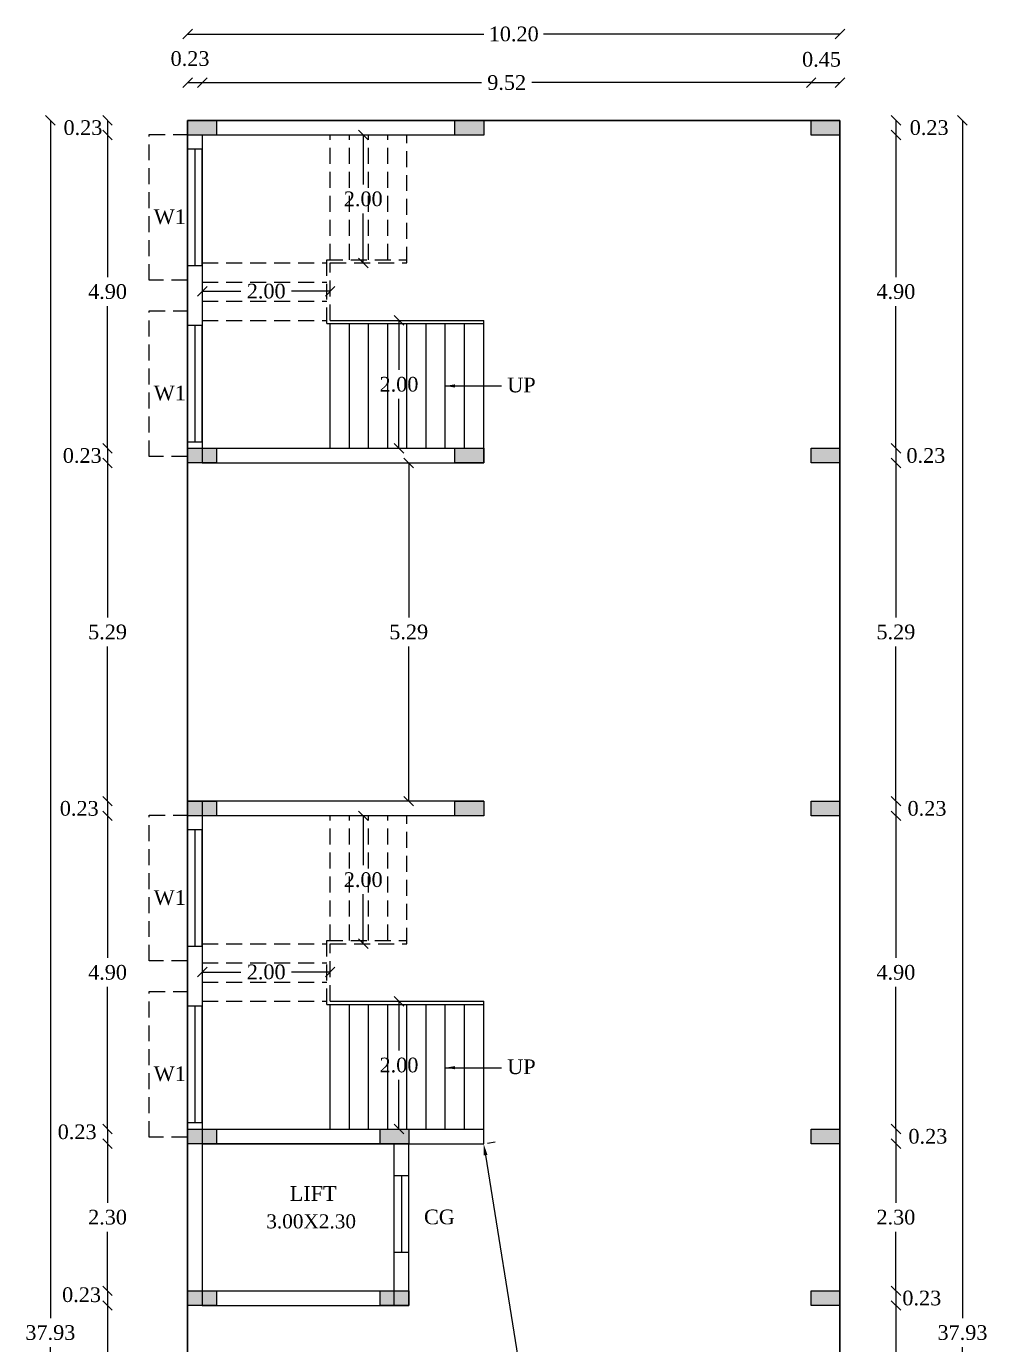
# Model space of a CAD drawing. Header units: metres. Extents: x 7889 to 8063, y -2348 to -2272.
# Drawn here: x 7889.29 to 7904.3, y -2319.81 to -2299.19 of the extents above; entities that cross this region are included whole.
import ezdxf

# ---------------------------------------------------------------- set-up
doc = ezdxf.new("R2010")
doc.units = ezdxf.units.M
doc.header["$MEASUREMENT"] = 0
doc.linetypes.add('HIDDEN', pattern=[0.375, 0.25, -0.125])
doc.layers.add('BLK_1_FLR_0_BLT_UP_AREA', color=1, linetype='Continuous')
doc.layers.add('BLK_1_FLR_0_BLT_UP_AREA_DEDUCT', color=1, linetype='Continuous')
doc.styles.add('Isa-', font='times.ttf')
doc.styles.get("Standard").update_dxf_attribs({"font": 'arial.ttf'})
doc.styles.add('STYLE2', font='times.ttf')
doc.dimstyles.new('ISO-25', dxfattribs={"dimscale": 0, "dimtxt": 0.23, "dimasz": 0.15, "dimexe": 1.25, "dimexo": 0.625, "dimgap": 0.11, "dimtad": 0, "dimtih": 1, "dimtoh": 1, "dimzin": 1, "dimdsep": 46, "dimtxsty": 'STYLE2', "dimblk": 'OBLIQUE', "dimcen": 0, "dimse1": 1, "dimse2": 1, "dimclrd": 1, "dimclrt": 3, "dimadec": 0, "dimazin": 2, "dimtfac": 1, "dimtix": 1, "dimtofl": 0, "dimtmove": 0, "dimatfit": 3, "dimfxl": 0, "dimtolj": 1, "dimarcsym": 0})
doc.dimstyles.get("Standard").update_dxf_attribs({"dimtxt": 0.18, "dimasz": 0.18, "dimexe": 0.18, "dimexo": 0.0625, "dimgap": 0.09, "dimtad": 0, "dimtih": 1, "dimtoh": 1, "dimdec": 4, "dimzin": 0, "dimdsep": 46, "dimtxsty": 'Standard', "dimcen": 0.09, "dimadec": 0, "dimazin": 0, "dimtfac": 1, "dimtdec": 4, "dimtofl": 0, "dimtmove": 0, "dimatfit": 3, "dimfxl": 0, "dimtolj": 1, "dimtzin": 0, "dimarcsym": 0})

# ---------------------------------------------------------------- blocks, each defined once
blk = doc.blocks.new('_Oblique')
at = {"color": 0, "linetype": 'ByBlock', "lineweight": -2}
blk.add_line((-0.5, -0.5), (0.5, 0.5), dxfattribs=at)
blk = doc.blocks.new('*D406')
at = {"color": 1, "lineweight": -2}
for p, q in [((11144.963, 1116.976), (11144.963, 1114.559)), ((11144.963, 1111.686), (11144.963, 1114.104))]:
    blk.add_line(p, q, dxfattribs=at)
at = {"layer": 'Defpoints', "color": 0}
for p in [(11144.698, 1116.976), (11144.963, 1116.976), (11144.698, 1111.686)]:
    blk.add_point(p, dxfattribs=at)
at = {"color": 1, "lineweight": -2, "xscale": 0.15, "yscale": 0.15, "zscale": 0.15}
for p, rotation in [((11144.963, 1116.976), 90), ((11144.963, 1111.686), 270)]:
    blk.add_blockref('_Oblique', p, dxfattribs=dict(at, rotation=rotation))
at = {"color": 3, "insert": (11144.963, 1114.331), "char_height": 0.23, "attachment_point": 5, "style": 'STYLE2'}
blk.add_mtext('\\A1;5.29', dxfattribs=at)
blk = doc.blocks.new('*D449')
at = {"color": 1, "lineweight": -2}
for p, q in [((11141.735, 1109.013), (11142.338, 1109.013)), ((11143.735, 1109.013), (11143.133, 1109.013))]:
    blk.add_line(p, q, dxfattribs=at)
at = {"layer": 'Defpoints', "color": 0}
for p in [(11141.735, 1108.997), (11143.735, 1109.013), (11143.735, 1109.006)]:
    blk.add_point(p, dxfattribs=at)
at = {"color": 1, "lineweight": -2, "xscale": 0.15, "yscale": 0.15, "zscale": 0.15, "rotation": 180}
blk.add_blockref('_Oblique', (11141.735, 1109.013), dxfattribs=at)
at = {"color": 1, "lineweight": -2, "xscale": 0.15, "yscale": 0.15, "zscale": 0.15}
blk.add_blockref('_Oblique', (11143.735, 1109.013), dxfattribs=at)
at = {"color": 3, "insert": (11142.735, 1109.013), "char_height": 0.23, "attachment_point": 5, "style": 'STYLE2'}
blk.add_mtext('\\A1;2.00', dxfattribs=at)
blk = doc.blocks.new('*D448')
at = {"color": 1, "lineweight": -2}
for p, q in [((11144.252, 1111.456), (11144.252, 1110.684)), ((11144.252, 1109.456), (11144.252, 1110.229))]:
    blk.add_line(p, q, dxfattribs=at)
at = {"layer": 'Defpoints', "color": 0}
for p in [(11144.252, 1111.456), (11144.769, 1111.456), (11144.252, 1109.456)]:
    blk.add_point(p, dxfattribs=at)
at = {"color": 1, "lineweight": -2, "xscale": 0.15, "yscale": 0.15, "zscale": 0.15}
for p, rotation in [((11144.252, 1111.456), 90), ((11144.252, 1109.456), 270)]:
    blk.add_blockref('_Oblique', p, dxfattribs=dict(at, rotation=rotation))
at = {"color": 3, "insert": (11144.252, 1110.456), "char_height": 0.23, "attachment_point": 5, "style": 'STYLE2'}
blk.add_mtext('\\A1;2.00', dxfattribs=at)
blk = doc.blocks.new('*D399')
at = {"color": 1, "lineweight": -2}
for p, q in [((11144.811, 1108.556), (11144.811, 1107.784)), ((11144.811, 1106.556), (11144.811, 1107.329))]:
    blk.add_line(p, q, dxfattribs=at)
at = {"layer": 'Defpoints', "color": 0}
for p in [(11144.811, 1108.556), (11144.811, 1106.556), (11144.811, 1106.556)]:
    blk.add_point(p, dxfattribs=at)
at = {"color": 1, "lineweight": -2, "xscale": 0.15, "yscale": 0.15, "zscale": 0.15}
for p, rotation in [((11144.811, 1108.556), 90), ((11144.811, 1106.556), 270)]:
    blk.add_blockref('_Oblique', p, dxfattribs=dict(at, rotation=rotation))
at = {"color": 3, "insert": (11144.811, 1107.556), "char_height": 0.23, "attachment_point": 5, "style": 'STYLE2'}
blk.add_mtext('\\A1;2.00', dxfattribs=at)
blk = doc.blocks.new('*D447')
at = {"color": 1, "lineweight": -2}
for p, q in [((11141.735, 1119.663), (11142.338, 1119.663)), ((11143.735, 1119.663), (11143.133, 1119.663))]:
    blk.add_line(p, q, dxfattribs=at)
at = {"layer": 'Defpoints', "color": 0}
for p in [(11141.735, 1119.647), (11143.735, 1119.663), (11143.735, 1119.656)]:
    blk.add_point(p, dxfattribs=at)
at = {"color": 1, "lineweight": -2, "xscale": 0.15, "yscale": 0.15, "zscale": 0.15, "rotation": 180}
blk.add_blockref('_Oblique', (11141.735, 1119.663), dxfattribs=at)
at = {"color": 1, "lineweight": -2, "xscale": 0.15, "yscale": 0.15, "zscale": 0.15}
blk.add_blockref('_Oblique', (11143.735, 1119.663), dxfattribs=at)
at = {"color": 3, "insert": (11142.735, 1119.663), "char_height": 0.23, "attachment_point": 5, "style": 'STYLE2'}
blk.add_mtext('\\A1;2.00', dxfattribs=at)
blk = doc.blocks.new('*D446')
at = {"color": 1, "lineweight": -2}
for p, q in [((11144.252, 1122.106), (11144.252, 1121.334)), ((11144.252, 1120.106), (11144.252, 1120.879))]:
    blk.add_line(p, q, dxfattribs=at)
at = {"layer": 'Defpoints', "color": 0}
for p in [(11144.252, 1122.106), (11144.769, 1122.106), (11144.252, 1120.106)]:
    blk.add_point(p, dxfattribs=at)
at = {"color": 1, "lineweight": -2, "xscale": 0.15, "yscale": 0.15, "zscale": 0.15}
for p, rotation in [((11144.252, 1122.106), 90), ((11144.252, 1120.106), 270)]:
    blk.add_blockref('_Oblique', p, dxfattribs=dict(at, rotation=rotation))
at = {"color": 3, "insert": (11144.252, 1121.106), "char_height": 0.23, "attachment_point": 5, "style": 'STYLE2'}
blk.add_mtext('\\A1;2.00', dxfattribs=at)
blk = doc.blocks.new('*D400')
at = {"color": 1, "lineweight": -2}
for p, q in [((11144.811, 1119.206), (11144.811, 1118.434)), ((11144.811, 1117.206), (11144.811, 1117.979))]:
    blk.add_line(p, q, dxfattribs=at)
at = {"layer": 'Defpoints', "color": 0}
for p in [(11144.811, 1119.206), (11144.811, 1117.206), (11144.811, 1117.206)]:
    blk.add_point(p, dxfattribs=at)
at = {"color": 1, "lineweight": -2, "xscale": 0.15, "yscale": 0.15, "zscale": 0.15}
for p, rotation in [((11144.811, 1119.206), 90), ((11144.811, 1117.206), 270)]:
    blk.add_blockref('_Oblique', p, dxfattribs=dict(at, rotation=rotation))
at = {"color": 3, "insert": (11144.811, 1118.206), "char_height": 0.23, "attachment_point": 5, "style": 'STYLE2'}
blk.add_mtext('\\A1;2.00', dxfattribs=at)
blk = doc.blocks.new('*D401')
at = {"color": 1, "lineweight": -2}
blk.add_line((11141.505, 1122.926), (11141.735, 1122.926), dxfattribs=at)
at = {"layer": 'Defpoints', "color": 0}
for p in [(11141.735, 1122.926), (11141.505, 1121.724), (11141.735, 1121.724)]:
    blk.add_point(p, dxfattribs=at)
at = {"color": 1, "lineweight": -2, "xscale": 0.15, "yscale": 0.15, "zscale": 0.15, "rotation": 180}
blk.add_blockref('_Oblique', (11141.505, 1122.926), dxfattribs=at)
at = {"color": 1, "lineweight": -2, "xscale": 0.15, "yscale": 0.15, "zscale": 0.15}
blk.add_blockref('_Oblique', (11141.735, 1122.926), dxfattribs=at)
at = {"color": 3, "insert": (11141.544, 1123.301), "char_height": 0.23, "attachment_point": 5, "style": 'STYLE2'}
blk.add_mtext('\\A1;0.23', dxfattribs=at)
blk = doc.blocks.new('*D445')
at = {"color": 1, "lineweight": -2}
for p, q in [((11141.735, 1122.926), (11146.102, 1122.926)), ((11151.255, 1122.926), (11146.889, 1122.926))]:
    blk.add_line(p, q, dxfattribs=at)
at = {"layer": 'Defpoints', "color": 0}
for p in [(11151.255, 1122.926), (11151.255, 1122.336), (11141.735, 1121.724)]:
    blk.add_point(p, dxfattribs=at)
at = {"color": 1, "lineweight": -2, "xscale": 0.15, "yscale": 0.15, "zscale": 0.15, "rotation": 180}
blk.add_blockref('_Oblique', (11141.735, 1122.926), dxfattribs=at)
at = {"color": 1, "lineweight": -2, "xscale": 0.15, "yscale": 0.15, "zscale": 0.15}
blk.add_blockref('_Oblique', (11151.255, 1122.926), dxfattribs=at)
at = {"color": 3, "insert": (11146.495, 1122.926), "char_height": 0.23, "attachment_point": 5, "style": 'STYLE2'}
blk.add_mtext('\\A1;9.52', dxfattribs=at)
blk = doc.blocks.new('*D444')
at = {"color": 1, "lineweight": -2}
blk.add_line((11151.255, 1122.926), (11151.705, 1122.926), dxfattribs=at)
at = {"layer": 'Defpoints', "color": 0}
for p in [(11151.705, 1122.926), (11151.255, 1122.336), (11151.705, 1122.336)]:
    blk.add_point(p, dxfattribs=at)
at = {"color": 1, "lineweight": -2, "xscale": 0.15, "yscale": 0.15, "zscale": 0.15, "rotation": 180}
blk.add_blockref('_Oblique', (11151.255, 1122.926), dxfattribs=at)
at = {"color": 1, "lineweight": -2, "xscale": 0.15, "yscale": 0.15, "zscale": 0.15}
blk.add_blockref('_Oblique', (11151.705, 1122.926), dxfattribs=at)
at = {"color": 3, "insert": (11151.417, 1123.289), "char_height": 0.23, "attachment_point": 5, "style": 'STYLE2'}
blk.add_mtext('\\A1;0.45', dxfattribs=at)
blk = doc.blocks.new('*D402')
at = {"color": 1, "lineweight": -2}
for p, q in [((11141.505, 1123.686), (11146.139, 1123.686)), ((11151.705, 1123.686), (11147.072, 1123.686))]:
    blk.add_line(p, q, dxfattribs=at)
at = {"layer": 'Defpoints', "color": 0}
for p in [(11151.705, 1123.686), (11141.505, 1115.678), (11151.705, 1115.678)]:
    blk.add_point(p, dxfattribs=at)
at = {"color": 1, "lineweight": -2, "xscale": 0.15, "yscale": 0.15, "zscale": 0.15, "rotation": 180}
blk.add_blockref('_Oblique', (11141.505, 1123.686), dxfattribs=at)
at = {"color": 1, "lineweight": -2, "xscale": 0.15, "yscale": 0.15, "zscale": 0.15}
blk.add_blockref('_Oblique', (11151.705, 1123.686), dxfattribs=at)
at = {"color": 3, "insert": (11146.605, 1123.686), "char_height": 0.23, "attachment_point": 5, "style": 'STYLE2'}
blk.add_mtext('\\A1;10.20', dxfattribs=at)
blk = doc.blocks.new('*D443')
at = {"color": 1, "lineweight": -2}
blk.add_line((11152.58, 1122.336), (11152.58, 1122.106), dxfattribs=at)
at = {"layer": 'Defpoints', "color": 0}
for p in [(11151.255, 1122.336), (11151.255, 1122.106), (11152.58, 1122.106)]:
    blk.add_point(p, dxfattribs=at)
at = {"color": 1, "lineweight": -2, "xscale": 0.15, "yscale": 0.15, "zscale": 0.15}
for p, rotation in [((11152.58, 1122.336), 90), ((11152.58, 1122.106), 270)]:
    blk.add_blockref('_Oblique', p, dxfattribs=dict(at, rotation=rotation))
at = {"color": 3, "insert": (11153.1, 1122.221), "char_height": 0.23, "attachment_point": 5, "style": 'STYLE2'}
blk.add_mtext('\\A1;0.23', dxfattribs=at)
blk = doc.blocks.new('*D442')
at = {"color": 1, "lineweight": -2}
for p, q in [((11152.58, 1122.106), (11152.58, 1119.884)), ((11152.58, 1117.206), (11152.58, 1119.429))]:
    blk.add_line(p, q, dxfattribs=at)
at = {"layer": 'Defpoints', "color": 0}
for p in [(11151.255, 1122.106), (11151.255, 1117.206), (11152.58, 1117.206)]:
    blk.add_point(p, dxfattribs=at)
at = {"color": 1, "lineweight": -2, "xscale": 0.15, "yscale": 0.15, "zscale": 0.15}
for p, rotation in [((11152.58, 1122.106), 90), ((11152.58, 1117.206), 270)]:
    blk.add_blockref('_Oblique', p, dxfattribs=dict(at, rotation=rotation))
at = {"color": 3, "insert": (11152.58, 1119.656), "char_height": 0.23, "attachment_point": 5, "style": 'STYLE2'}
blk.add_mtext('\\A1;4.90', dxfattribs=at)
blk = doc.blocks.new('*D441')
at = {"color": 1, "lineweight": -2}
blk.add_line((11152.58, 1117.206), (11152.58, 1116.976), dxfattribs=at)
at = {"layer": 'Defpoints', "color": 0}
for p in [(11151.255, 1117.206), (11151.255, 1116.976), (11152.58, 1116.976)]:
    blk.add_point(p, dxfattribs=at)
at = {"color": 1, "lineweight": -2, "xscale": 0.15, "yscale": 0.15, "zscale": 0.15}
for p, rotation in [((11152.58, 1117.206), 90), ((11152.58, 1116.976), 270)]:
    blk.add_blockref('_Oblique', p, dxfattribs=dict(at, rotation=rotation))
at = {"color": 3, "insert": (11153.049, 1117.091), "char_height": 0.23, "attachment_point": 5, "style": 'STYLE2'}
blk.add_mtext('\\A1;0.23', dxfattribs=at)
blk = doc.blocks.new('*D440')
at = {"color": 1, "lineweight": -2}
for p, q in [((11152.58, 1116.976), (11152.58, 1114.559)), ((11152.58, 1111.686), (11152.58, 1114.104))]:
    blk.add_line(p, q, dxfattribs=at)
at = {"layer": 'Defpoints', "color": 0}
for p in [(11151.255, 1116.976), (11151.255, 1111.686), (11152.58, 1111.686)]:
    blk.add_point(p, dxfattribs=at)
at = {"color": 1, "lineweight": -2, "xscale": 0.15, "yscale": 0.15, "zscale": 0.15}
for p, rotation in [((11152.58, 1116.976), 90), ((11152.58, 1111.686), 270)]:
    blk.add_blockref('_Oblique', p, dxfattribs=dict(at, rotation=rotation))
at = {"color": 3, "insert": (11152.58, 1114.331), "char_height": 0.23, "attachment_point": 5, "style": 'STYLE2'}
blk.add_mtext('\\A1;5.29', dxfattribs=at)
blk = doc.blocks.new('*D439')
at = {"color": 1, "lineweight": -2}
blk.add_line((11152.58, 1111.686), (11152.58, 1111.456), dxfattribs=at)
at = {"layer": 'Defpoints', "color": 0}
for p in [(11151.255, 1111.686), (11151.255, 1111.456), (11152.58, 1111.456)]:
    blk.add_point(p, dxfattribs=at)
at = {"color": 1, "lineweight": -2, "xscale": 0.15, "yscale": 0.15, "zscale": 0.15}
for p, rotation in [((11152.58, 1111.686), 90), ((11152.58, 1111.456), 270)]:
    blk.add_blockref('_Oblique', p, dxfattribs=dict(at, rotation=rotation))
at = {"color": 3, "insert": (11153.067, 1111.571), "char_height": 0.23, "attachment_point": 5, "style": 'STYLE2'}
blk.add_mtext('\\A1;0.23', dxfattribs=at)
blk = doc.blocks.new('*D438')
at = {"color": 1, "lineweight": -2}
for p, q in [((11152.58, 1111.456), (11152.58, 1109.234)), ((11152.58, 1106.556), (11152.58, 1108.779))]:
    blk.add_line(p, q, dxfattribs=at)
at = {"layer": 'Defpoints', "color": 0}
for p in [(11151.255, 1111.456), (11151.255, 1106.556), (11152.58, 1106.556)]:
    blk.add_point(p, dxfattribs=at)
at = {"color": 1, "lineweight": -2, "xscale": 0.15, "yscale": 0.15, "zscale": 0.15}
for p, rotation in [((11152.58, 1111.456), 90), ((11152.58, 1106.556), 270)]:
    blk.add_blockref('_Oblique', p, dxfattribs=dict(at, rotation=rotation))
at = {"color": 3, "insert": (11152.58, 1109.006), "char_height": 0.23, "attachment_point": 5, "style": 'STYLE2'}
blk.add_mtext('\\A1;4.90', dxfattribs=at)
blk = doc.blocks.new('*D437')
at = {"color": 1, "lineweight": -2}
blk.add_line((11152.58, 1106.556), (11152.58, 1106.326), dxfattribs=at)
at = {"layer": 'Defpoints', "color": 0}
for p in [(11151.255, 1106.556), (11151.255, 1106.326), (11152.58, 1106.326)]:
    blk.add_point(p, dxfattribs=at)
at = {"color": 1, "lineweight": -2, "xscale": 0.15, "yscale": 0.15, "zscale": 0.15}
for p, rotation in [((11152.58, 1106.556), 90), ((11152.58, 1106.326), 270)]:
    blk.add_blockref('_Oblique', p, dxfattribs=dict(at, rotation=rotation))
at = {"color": 3, "insert": (11153.08, 1106.441), "char_height": 0.23, "attachment_point": 5, "style": 'STYLE2'}
blk.add_mtext('\\A1;0.23', dxfattribs=at)
blk = doc.blocks.new('*D436')
at = {"color": 1, "lineweight": -2}
for p, q in [((11152.58, 1106.326), (11152.58, 1105.404)), ((11152.58, 1104.026), (11152.58, 1104.949))]:
    blk.add_line(p, q, dxfattribs=at)
at = {"layer": 'Defpoints', "color": 0}
for p in [(11151.255, 1106.326), (11151.255, 1104.026), (11152.58, 1104.026)]:
    blk.add_point(p, dxfattribs=at)
at = {"color": 1, "lineweight": -2, "xscale": 0.15, "yscale": 0.15, "zscale": 0.15}
for p, rotation in [((11152.58, 1106.326), 90), ((11152.58, 1104.026), 270)]:
    blk.add_blockref('_Oblique', p, dxfattribs=dict(at, rotation=rotation))
at = {"color": 3, "insert": (11152.58, 1105.176), "char_height": 0.23, "attachment_point": 5, "style": 'STYLE2'}
blk.add_mtext('\\A1;2.30', dxfattribs=at)
blk = doc.blocks.new('*D435')
at = {"color": 1, "lineweight": -2}
blk.add_line((11152.58, 1104.026), (11152.58, 1103.796), dxfattribs=at)
at = {"layer": 'Defpoints', "color": 0}
for p in [(11151.255, 1104.026), (11151.255, 1103.796), (11152.58, 1103.796)]:
    blk.add_point(p, dxfattribs=at)
at = {"color": 1, "lineweight": -2, "xscale": 0.15, "yscale": 0.15, "zscale": 0.15}
for p, rotation in [((11152.58, 1104.026), 90), ((11152.58, 1103.796), 270)]:
    blk.add_blockref('_Oblique', p, dxfattribs=dict(at, rotation=rotation))
at = {"color": 3, "insert": (11152.985, 1103.911), "char_height": 0.23, "attachment_point": 5, "style": 'STYLE2'}
blk.add_mtext('\\A1;0.23', dxfattribs=at)
blk = doc.blocks.new('*D434')
at = {"color": 1, "lineweight": -2}
for p, q in [((11152.58, 1103.796), (11152.58, 1101.524)), ((11152.58, 1098.796), (11152.58, 1101.069))]:
    blk.add_line(p, q, dxfattribs=at)
at = {"layer": 'Defpoints', "color": 0}
for p in [(11151.255, 1103.796), (11151.255, 1098.796), (11152.58, 1098.796)]:
    blk.add_point(p, dxfattribs=at)
at = {"color": 1, "lineweight": -2, "xscale": 0.15, "yscale": 0.15, "zscale": 0.15}
for p, rotation in [((11152.58, 1103.796), 90), ((11152.58, 1098.796), 270)]:
    blk.add_blockref('_Oblique', p, dxfattribs=dict(at, rotation=rotation))
at = {"color": 3, "insert": (11152.58, 1101.296), "char_height": 0.23, "attachment_point": 5, "style": 'STYLE2'}
blk.add_mtext('\\A1;5.00', dxfattribs=at)
blk = doc.blocks.new('*D425')
at = {"color": 1, "lineweight": -2}
for p, q in [((11153.621, 1122.336), (11153.621, 1103.599)), ((11153.621, 1084.406), (11153.621, 1103.144))]:
    blk.add_line(p, q, dxfattribs=at)
at = {"layer": 'Defpoints', "color": 0}
for p in [(11147.105, 1122.336), (11153.621, 1122.336), (11147.105, 1084.406)]:
    blk.add_point(p, dxfattribs=at)
at = {"color": 1, "lineweight": -2, "xscale": 0.15, "yscale": 0.15, "zscale": 0.15}
for p, rotation in [((11153.621, 1122.336), 90), ((11153.621, 1084.406), 270)]:
    blk.add_blockref('_Oblique', p, dxfattribs=dict(at, rotation=rotation))
at = {"color": 3, "insert": (11153.621, 1103.371), "char_height": 0.23, "attachment_point": 5, "style": 'STYLE2'}
blk.add_mtext('\\A1;37.93', dxfattribs=at)
blk = doc.blocks.new('*D403')
at = {"color": 1, "lineweight": -2}
blk.add_line((11140.254, 1122.336), (11140.254, 1122.106), dxfattribs=at)
at = {"layer": 'Defpoints', "color": 0}
for p in [(11143.033, 1122.336), (11140.254, 1122.106), (11143.033, 1122.106)]:
    blk.add_point(p, dxfattribs=at)
at = {"color": 1, "lineweight": -2, "xscale": 0.15, "yscale": 0.15, "zscale": 0.15}
for p, rotation in [((11140.254, 1122.336), 90), ((11140.254, 1122.106), 270)]:
    blk.add_blockref('_Oblique', p, dxfattribs=dict(at, rotation=rotation))
at = {"color": 3, "insert": (11139.87, 1122.221), "char_height": 0.23, "attachment_point": 5, "style": 'STYLE2'}
blk.add_mtext('\\A1;0.23', dxfattribs=at)
blk = doc.blocks.new('*D405')
at = {"color": 1, "lineweight": -2}
for p, q in [((11140.254, 1122.106), (11140.254, 1119.884)), ((11140.254, 1117.206), (11140.254, 1119.429))]:
    blk.add_line(p, q, dxfattribs=at)
at = {"layer": 'Defpoints', "color": 0}
for p in [(11143.033, 1122.106), (11140.254, 1117.206), (11142.776, 1117.206)]:
    blk.add_point(p, dxfattribs=at)
at = {"color": 1, "lineweight": -2, "xscale": 0.15, "yscale": 0.15, "zscale": 0.15}
for p, rotation in [((11140.254, 1122.106), 90), ((11140.254, 1117.206), 270)]:
    blk.add_blockref('_Oblique', p, dxfattribs=dict(at, rotation=rotation))
at = {"color": 3, "insert": (11140.254, 1119.656), "char_height": 0.23, "attachment_point": 5, "style": 'STYLE2'}
blk.add_mtext('\\A1;4.90', dxfattribs=at)
blk = doc.blocks.new('*D410')
at = {"color": 1, "lineweight": -2}
blk.add_line((11140.254, 1117.206), (11140.254, 1116.976), dxfattribs=at)
at = {"layer": 'Defpoints', "color": 0}
for p in [(11142.776, 1117.206), (11140.254, 1116.976), (11142.776, 1116.976)]:
    blk.add_point(p, dxfattribs=at)
at = {"color": 1, "lineweight": -2, "xscale": 0.15, "yscale": 0.15, "zscale": 0.15}
for p, rotation in [((11140.254, 1117.206), 90), ((11140.254, 1116.976), 270)]:
    blk.add_blockref('_Oblique', p, dxfattribs=dict(at, rotation=rotation))
at = {"color": 3, "insert": (11139.859, 1117.091), "char_height": 0.23, "attachment_point": 5, "style": 'STYLE2'}
blk.add_mtext('\\A1;0.23', dxfattribs=at)
blk = doc.blocks.new('*D407')
at = {"color": 1, "lineweight": -2}
for p, q in [((11140.254, 1116.976), (11140.254, 1114.559)), ((11140.254, 1111.686), (11140.254, 1114.104))]:
    blk.add_line(p, q, dxfattribs=at)
at = {"layer": 'Defpoints', "color": 0}
for p in [(11142.776, 1116.976), (11140.254, 1111.686), (11142.839, 1111.686)]:
    blk.add_point(p, dxfattribs=at)
at = {"color": 1, "lineweight": -2, "xscale": 0.15, "yscale": 0.15, "zscale": 0.15}
for p, rotation in [((11140.254, 1116.976), 90), ((11140.254, 1111.686), 270)]:
    blk.add_blockref('_Oblique', p, dxfattribs=dict(at, rotation=rotation))
at = {"color": 3, "insert": (11140.254, 1114.331), "char_height": 0.23, "attachment_point": 5, "style": 'STYLE2'}
blk.add_mtext('\\A1;5.29', dxfattribs=at)
blk = doc.blocks.new('*D408')
at = {"color": 1, "lineweight": -2}
blk.add_line((11140.254, 1111.686), (11140.254, 1111.456), dxfattribs=at)
at = {"layer": 'Defpoints', "color": 0}
for p in [(11142.839, 1111.686), (11140.254, 1111.456), (11142.856, 1111.456)]:
    blk.add_point(p, dxfattribs=at)
at = {"color": 1, "lineweight": -2, "xscale": 0.15, "yscale": 0.15, "zscale": 0.15}
for p, rotation in [((11140.254, 1111.686), 90), ((11140.254, 1111.456), 270)]:
    blk.add_blockref('_Oblique', p, dxfattribs=dict(at, rotation=rotation))
at = {"color": 3, "insert": (11139.812, 1111.571), "char_height": 0.23, "attachment_point": 5, "style": 'STYLE2'}
blk.add_mtext('\\A1;0.23', dxfattribs=at)
blk = doc.blocks.new('*D409')
at = {"color": 1, "lineweight": -2}
for p, q in [((11140.254, 1111.456), (11140.254, 1109.234)), ((11140.254, 1106.556), (11140.254, 1108.779))]:
    blk.add_line(p, q, dxfattribs=at)
at = {"layer": 'Defpoints', "color": 0}
for p in [(11142.856, 1111.456), (11140.254, 1106.556), (11143.215, 1106.556)]:
    blk.add_point(p, dxfattribs=at)
at = {"color": 1, "lineweight": -2, "xscale": 0.15, "yscale": 0.15, "zscale": 0.15}
for p, rotation in [((11140.254, 1111.456), 90), ((11140.254, 1106.556), 270)]:
    blk.add_blockref('_Oblique', p, dxfattribs=dict(at, rotation=rotation))
at = {"color": 3, "insert": (11140.254, 1109.006), "char_height": 0.23, "attachment_point": 5, "style": 'STYLE2'}
blk.add_mtext('\\A1;4.90', dxfattribs=at)
blk = doc.blocks.new('*D411')
at = {"color": 1, "lineweight": -2}
blk.add_line((11140.254, 1106.556), (11140.254, 1106.326), dxfattribs=at)
at = {"layer": 'Defpoints', "color": 0}
for p in [(11143.215, 1106.556), (11140.254, 1106.326), (11143.25, 1106.326)]:
    blk.add_point(p, dxfattribs=at)
at = {"color": 1, "lineweight": -2, "xscale": 0.15, "yscale": 0.15, "zscale": 0.15}
for p, rotation in [((11140.254, 1106.556), 90), ((11140.254, 1106.326), 270)]:
    blk.add_blockref('_Oblique', p, dxfattribs=dict(at, rotation=rotation))
at = {"color": 3, "insert": (11139.779, 1106.511), "char_height": 0.23, "attachment_point": 5, "style": 'STYLE2'}
blk.add_mtext('\\A1;0.23', dxfattribs=at)
blk = doc.blocks.new('*D424')
at = {"color": 1, "lineweight": -2}
for p, q in [((11140.254, 1106.326), (11140.254, 1105.404)), ((11140.254, 1104.026), (11140.254, 1104.949))]:
    blk.add_line(p, q, dxfattribs=at)
at = {"layer": 'Defpoints', "color": 0}
for p in [(11143.25, 1106.326), (11140.254, 1104.026), (11143.35, 1104.026)]:
    blk.add_point(p, dxfattribs=at)
at = {"color": 1, "lineweight": -2, "xscale": 0.15, "yscale": 0.15, "zscale": 0.15}
for p, rotation in [((11140.254, 1106.326), 90), ((11140.254, 1104.026), 270)]:
    blk.add_blockref('_Oblique', p, dxfattribs=dict(at, rotation=rotation))
at = {"color": 3, "insert": (11140.254, 1105.176), "char_height": 0.23, "attachment_point": 5, "style": 'STYLE2'}
blk.add_mtext('\\A1;2.30', dxfattribs=at)
blk = doc.blocks.new('*D412')
at = {"color": 1, "lineweight": -2}
blk.add_line((11140.254, 1104.026), (11140.254, 1103.796), dxfattribs=at)
at = {"layer": 'Defpoints', "color": 0}
for p in [(11143.35, 1104.026), (11140.254, 1103.796), (11143.35, 1103.796)]:
    blk.add_point(p, dxfattribs=at)
at = {"color": 1, "lineweight": -2, "xscale": 0.15, "yscale": 0.15, "zscale": 0.15}
for p, rotation in [((11140.254, 1104.026), 90), ((11140.254, 1103.796), 270)]:
    blk.add_blockref('_Oblique', p, dxfattribs=dict(at, rotation=rotation))
at = {"color": 3, "insert": (11139.848, 1103.963), "char_height": 0.23, "attachment_point": 5, "style": 'STYLE2'}
blk.add_mtext('\\A1;0.23', dxfattribs=at)
blk = doc.blocks.new('*D398')
at = {"color": 1, "lineweight": -2}
for p, q in [((11140.254, 1103.796), (11140.254, 1101.524)), ((11140.254, 1098.796), (11140.254, 1101.069))]:
    blk.add_line(p, q, dxfattribs=at)
at = {"layer": 'Defpoints', "color": 0}
for p in [(11143.35, 1103.796), (11140.254, 1098.796), (11141.955, 1098.796)]:
    blk.add_point(p, dxfattribs=at)
at = {"color": 1, "lineweight": -2, "xscale": 0.15, "yscale": 0.15, "zscale": 0.15}
for p, rotation in [((11140.254, 1103.796), 90), ((11140.254, 1098.796), 270)]:
    blk.add_blockref('_Oblique', p, dxfattribs=dict(at, rotation=rotation))
at = {"color": 3, "insert": (11140.254, 1101.296), "char_height": 0.23, "attachment_point": 5, "style": 'STYLE2'}
blk.add_mtext('\\A1;5.00', dxfattribs=at)
blk = doc.blocks.new('*D404')
at = {"color": 1, "lineweight": -2}
for p, q in [((11139.36, 1122.336), (11139.36, 1103.599)), ((11139.36, 1084.406), (11139.36, 1103.144))]:
    blk.add_line(p, q, dxfattribs=at)
at = {"layer": 'Defpoints', "color": 0}
for p in [(11139.36, 1122.336), (11144.305, 1122.336), (11144.305, 1084.406)]:
    blk.add_point(p, dxfattribs=at)
at = {"color": 1, "lineweight": -2, "xscale": 0.15, "yscale": 0.15, "zscale": 0.15}
for p, rotation in [((11139.36, 1122.336), 90), ((11139.36, 1084.406), 270)]:
    blk.add_blockref('_Oblique', p, dxfattribs=dict(at, rotation=rotation))
at = {"color": 3, "insert": (11139.36, 1103.371), "char_height": 0.23, "attachment_point": 5, "style": 'STYLE2'}
blk.add_mtext('\\A1;37.93', dxfattribs=at)
blk = doc.blocks.new('*D413')
at = {"color": 0, "lineweight": -2}
for p, q in [((11146.197, 1106.336), (11146.313, 1106.355)), ((11146.164, 1106.149), (11147.741, 1096.298)), ((11149.377, 1086.084), (11147.8, 1095.935)), ((11149.467, 1085.916), (11149.583, 1085.935))]:
    blk.add_line(p, q, dxfattribs=at)
at = {"color": 0}
for points in [[(11146.194, 1106.153), (11146.134, 1106.144), (11146.135, 1106.326)], [(11149.407, 1086.089), (11149.347, 1086.079), (11149.405, 1085.906)]]:
    blk.add_solid(points, dxfattribs=at)
at = {"layer": 'Defpoints', "color": 0}
for p in [(11146.135, 1106.326), (11149.405, 1085.906), (11149.405, 1085.906)]:
    blk.add_point(p, dxfattribs=at)
at = {"color": 0, "insert": (11147.77, 1096.116), "char_height": 0.18, "attachment_point": 5}
blk.add_mtext('\\A1;20.6802', dxfattribs=at)
blk = doc.blocks.new('XFGB')
for points in [[(11141.95548, 1122.10649), (11141.95548, 1122.33649), (11141.50548, 1122.33649), (11141.50548, 1122.10649)], [(11146.13548, 1122.10649), (11146.13548, 1122.33649), (11145.68548, 1122.33649), (11145.68548, 1122.10649)], [(11151.70548, 1122.10649), (11151.70548, 1122.33649), (11151.25548, 1122.33649), (11151.25548, 1122.10649)], [(11141.95548, 1116.97649), (11141.95548, 1117.20649), (11141.50548, 1117.20649), (11141.50548, 1116.97649)], [(11141.95548, 1116.97649), (11141.95548, 1117.20649), (11141.50548, 1117.20649), (11141.50548, 1116.97649)], [(11146.13548, 1116.97649), (11146.13548, 1117.20649), (11145.68548, 1117.20649), (11145.68548, 1116.97649)], [(11151.70548, 1116.97649), (11151.70548, 1117.20649), (11151.25548, 1117.20649), (11151.25548, 1116.97649)], [(11141.95548, 1111.45649), (11141.95548, 1111.68649), (11141.50548, 1111.68649), (11141.50548, 1111.45649)], [(11146.13548, 1111.45649), (11146.13548, 1111.68649), (11145.68548, 1111.68649), (11145.68548, 1111.45649)], [(11151.70548, 1111.45649), (11151.70548, 1111.68649), (11151.25548, 1111.68649), (11151.25548, 1111.45649)], [(11141.95548, 1106.32649), (11141.95548, 1106.55649), (11141.50548, 1106.55649), (11141.50548, 1106.32649)], [(11144.96548, 1106.32649), (11144.96548, 1106.55649), (11144.51548, 1106.55649), (11144.51548, 1106.32649)], [(11151.70548, 1106.32649), (11151.70548, 1106.55649), (11151.25548, 1106.55649), (11151.25548, 1106.32649)], [(11141.95548, 1103.79649), (11141.95548, 1104.02649), (11141.50548, 1104.02649), (11141.50548, 1103.79649)], [(11144.96548, 1103.79649), (11144.96548, 1104.02649), (11144.51548, 1104.02649), (11144.51548, 1103.79649)], [(11151.70548, 1103.79649), (11151.70548, 1104.02649), (11151.25548, 1104.02649), (11151.25548, 1103.79649)]]:
    blk.add_hatch(color=256).paths.add_polyline_path(points)
for p, q in [((11146.13548, 1122.10649), (11141.73548, 1122.10649)), ((11151.47548, 1122.10649), (11151.25548, 1122.10649)), ((11141.62048, 1121.88605), (11141.62048, 1120.06605)), ((11143.73548, 1119.20649), (11146.13548, 1119.20649)), ((11146.13548, 1116.97649), (11146.13548, 1119.20649)), ((11141.62048, 1119.12886), (11141.62048, 1117.30886)), ((11143.68548, 1119.15649), (11146.13548, 1119.15649)), ((11143.73548, 1117.20649), (11143.73548, 1119.15649)), ((11144.03548, 1117.20649), (11144.03548, 1119.15649)), ((11144.33548, 1117.20649), (11144.33548, 1119.15649)), ((11144.63548, 1117.20649), (11144.63548, 1119.15649)), ((11144.93548, 1117.20649), (11144.93548, 1119.15649)), ((11145.23548, 1117.20649), (11145.23548, 1119.15649)), ((11145.23548, 1117.20649), (11145.23548, 1119.15649)), ((11145.53548, 1117.20649), (11145.53548, 1119.15649)), ((11145.83548, 1117.20649), (11145.83548, 1119.15649)), ((11141.73548, 1117.20649), (11146.13548, 1117.20649)), ((11141.73548, 1116.97649), (11146.13548, 1116.97649)), ((11146.13548, 1111.68649), (11141.50548, 1111.68649)), ((11146.13548, 1111.45649), (11141.50548, 1111.45649)), ((11141.62048, 1111.23605), (11141.62048, 1109.41605)), ((11141.62048, 1108.47886), (11141.62048, 1106.65886)), ((11143.68548, 1108.50649), (11146.13548, 1108.50649)), ((11143.73548, 1108.55649), (11146.13548, 1108.55649)), ((11143.73548, 1106.55649), (11143.73548, 1108.50649)), ((11144.03548, 1106.55649), (11144.03548, 1108.50649)), ((11144.33548, 1106.55649), (11144.33548, 1108.50649)), ((11144.63548, 1106.55649), (11144.63548, 1108.50649)), ((11144.93548, 1106.55649), (11144.93548, 1108.50649)), ((11145.23548, 1106.55649), (11145.23548, 1108.50649)), ((11145.23548, 1106.55649), (11145.23548, 1108.50649)), ((11145.53548, 1106.55649), (11145.53548, 1108.50649)), ((11145.83548, 1106.55649), (11145.83548, 1108.50649)), ((11146.13548, 1106.32649), (11146.13548, 1108.55649)), ((11141.73548, 1106.55649), (11146.13548, 1106.55649)), ((11141.73548, 1106.32649), (11146.13548, 1106.32649)), ((11144.73548, 1105.82993), (11144.73548, 1106.32649)), ((11144.73548, 1105.82993), (11144.73548, 1106.32649)), ((11144.96548, 1103.79649), (11144.96548, 1106.32649)), ((11144.96548, 1103.79649), (11144.96548, 1106.32649)), ((11144.73548, 1105.82993), (11144.96548, 1105.82993)), ((11144.85048, 1105.82993), (11144.85048, 1104.62993)), ((11144.73548, 1103.79649), (11144.73548, 1104.62993)), ((11144.73548, 1103.79649), (11144.73548, 1104.62993)), ((11144.73548, 1104.62993), (11144.96548, 1104.62993)), ((11141.73548, 1104.02649), (11144.96548, 1104.02649)), ((11141.73548, 1103.79649), (11144.96548, 1103.79649))]:
    blk.add_line(p, q)
at = {"linetype": 'HIDDEN'}
for p, q in [((11143.73548, 1120.15649), (11143.73548, 1122.10649)), ((11144.03548, 1120.15649), (11144.03548, 1122.10649)), ((11144.33548, 1120.15649), (11144.33548, 1122.10649)), ((11144.63548, 1120.15649), (11144.63548, 1122.10649)), ((11144.93548, 1120.10649), (11144.93548, 1122.10649)), ((11141.73548, 1120.10649), (11143.68548, 1120.10649)), ((11143.68548, 1120.15649), (11144.93548, 1120.15649)), ((11143.68548, 1119.15649), (11143.68548, 1120.15649)), ((11143.73548, 1120.10649), (11144.93548, 1120.10649)), ((11143.73548, 1119.20649), (11143.73548, 1120.10649)), ((11141.73548, 1119.80649), (11143.68548, 1119.80649)), ((11141.73548, 1119.50649), (11143.68548, 1119.50649)), ((11141.73548, 1119.20649), (11143.68548, 1119.20649)), ((11143.73548, 1109.50649), (11143.73548, 1111.45649)), ((11144.03548, 1109.50649), (11144.03548, 1111.45649)), ((11144.33548, 1109.50649), (11144.33548, 1111.45649)), ((11144.63548, 1109.50649), (11144.63548, 1111.45649)), ((11144.93548, 1109.45649), (11144.93548, 1111.45649)), ((11143.68548, 1109.50649), (11144.93548, 1109.50649)), ((11143.68548, 1108.50649), (11143.68548, 1109.50649)), ((11141.73548, 1109.45649), (11143.68548, 1109.45649)), ((11143.73548, 1109.45649), (11144.93548, 1109.45649)), ((11143.73548, 1108.55649), (11143.73548, 1109.45649)), ((11141.73548, 1109.15649), (11143.68548, 1109.15649)), ((11141.73548, 1108.85649), (11143.68548, 1108.85649)), ((11141.73548, 1108.55649), (11143.68548, 1108.55649))]:
    blk.add_line(p, q, dxfattribs=at)
for points in [[(11151.70548, 1122.33649), (11141.50548, 1122.33649), (11141.50548, 1084.40649), (11147.10548, 1084.40649), (11147.10548, 1085.90649), (11151.70548, 1085.90649)], [(11141.50548, 1122.10649), (11141.50548, 1122.33649), (11141.95548, 1122.33649), (11141.95548, 1122.10649)], [(11141.50548, 1122.33649), (11151.70548, 1122.33649), (11151.70548, 1085.90649), (11147.10548, 1085.90649), (11147.10548, 1084.40649), (11141.50548, 1084.40649)], [(11141.50548, 1122.33649), (11151.70548, 1122.33649), (11151.70548, 1085.90649), (11147.10548, 1085.90649), (11147.10548, 1084.40649), (11141.50548, 1084.40649)], [(11141.50548, 1122.33649), (11151.70548, 1122.33649), (11151.70548, 1085.90649), (11147.10548, 1085.90649), (11147.10548, 1084.40649), (11141.50548, 1084.40649)], [(11151.70548, 1122.33649), (11141.50548, 1122.33649), (11141.50548, 1084.40649), (11147.10548, 1084.40649), (11147.10548, 1085.90649), (11151.70548, 1085.90649)], [(11145.68548, 1122.10649), (11145.68548, 1122.33649), (11146.13548, 1122.33649), (11146.13548, 1122.10649)], [(11151.25548, 1122.10649), (11151.25548, 1122.33649), (11151.70548, 1122.33649), (11151.70548, 1122.10649)], [(11141.50548, 1120.06605), (11141.73548, 1120.06605), (11141.73548, 1121.88605), (11141.50548, 1121.88605)], [(11141.50548, 1117.30886), (11141.73548, 1117.30886), (11141.73548, 1119.12886), (11141.50548, 1119.12886)], [(11141.50548, 1116.97649), (11141.50548, 1117.20649), (11141.95548, 1117.20649), (11141.95548, 1116.97649)], [(11141.50548, 1116.97649), (11141.50548, 1117.20649), (11141.95548, 1117.20649), (11141.95548, 1116.97649)], [(11145.68548, 1116.97649), (11145.68548, 1117.20649), (11146.13548, 1117.20649), (11146.13548, 1116.97649)], [(11151.25548, 1116.97649), (11151.25548, 1117.20649), (11151.70548, 1117.20649), (11151.70548, 1116.97649)], [(11141.50548, 1111.45649), (11141.50548, 1111.68649), (11141.95548, 1111.68649), (11141.95548, 1111.45649)], [(11145.68548, 1111.45649), (11145.68548, 1111.68649), (11146.13548, 1111.68649), (11146.13548, 1111.45649)], [(11151.25548, 1111.45649), (11151.25548, 1111.68649), (11151.70548, 1111.68649), (11151.70548, 1111.45649)], [(11141.50548, 1109.41605), (11141.73548, 1109.41605), (11141.73548, 1111.23605), (11141.50548, 1111.23605)], [(11141.50548, 1106.65886), (11141.73548, 1106.65886), (11141.73548, 1108.47886), (11141.50548, 1108.47886)], [(11141.50548, 1106.32649), (11141.50548, 1106.55649), (11141.95548, 1106.55649), (11141.95548, 1106.32649)], [(11144.51548, 1106.32649), (11144.51548, 1106.55649), (11144.96548, 1106.55649), (11144.96548, 1106.32649)], [(11151.25548, 1106.32649), (11151.25548, 1106.55649), (11151.70548, 1106.55649), (11151.70548, 1106.32649)], [(11144.73548, 1106.32649), (11141.73548, 1106.32649), (11141.73548, 1104.02649), (11144.73548, 1104.02649)], [(11141.50548, 1103.79649), (11141.50548, 1104.02649), (11141.95548, 1104.02649), (11141.95548, 1103.79649)], [(11144.51548, 1103.79649), (11144.51548, 1104.02649), (11144.96548, 1104.02649), (11144.96548, 1103.79649)], [(11151.25548, 1103.79649), (11151.25548, 1104.02649), (11151.70548, 1104.02649), (11151.70548, 1103.79649)]]:
    blk.add_lwpolyline(points, close=True)
for points in [[(11146.43548, 1122.33649), (11141.50548, 1122.33649), (11141.50548, 1084.40649), (11147.10548, 1084.40649), (11147.10548, 1085.90649), (11151.70548, 1085.90649), (11151.70548, 1122.33649), (11151.25548, 1122.33649)], [(11146.13548, 1122.10649), (11141.73548, 1122.10649), (11141.73548, 1116.97649)], [(11141.73548, 1111.68649), (11141.73548, 1103.79649)]]:
    blk.add_lwpolyline(points)
for points in [[(11141.50548, 1119.83605), (11141.50548, 1119.83605), (11140.90548, 1119.83605), (11140.90548, 1122.11605), (11140.90548, 1122.11605), (11141.50548, 1122.11605)], [(11141.50548, 1117.07886), (11141.50548, 1117.07886), (11140.90548, 1117.07886), (11140.90548, 1119.35886), (11140.90548, 1119.35886), (11141.50548, 1119.35886)], [(11141.50548, 1109.18605), (11141.50548, 1109.18605), (11140.90548, 1109.18605), (11140.90548, 1111.46605), (11140.90548, 1111.46605), (11141.50548, 1111.46605)], [(11141.50548, 1106.42886), (11141.50548, 1106.42886), (11140.90548, 1106.42886), (11140.90548, 1108.70886), (11140.90548, 1108.70886), (11141.50548, 1108.70886)]]:
    blk.add_lwpolyline(points, dxfattribs=at)
at = {"style": 'Isa-'}
for s, height, p in [('W1', 0.23, (11140.97693, 1120.71348)), ('W1', 0.23, (11140.97693, 1117.95629)), ('UP', 0.23, (11146.50395, 1118.08144)), ('W1', 0.23, (11140.97693, 1110.06348)), ('UP', 0.23, (11146.50395, 1107.41637)), ('W1', 0.23, (11140.97693, 1107.30629)), ('LIFT', 0.23, (11143.10288, 1105.43356)), ('3.00X2.30', 0.22, (11142.73612, 1105.00283)), ('CG', 0.23, (11145.20197, 1105.06701))]:
    blk.add_text(s, height=height, dxfattribs=at).set_placement(p)
for base, p1, p2, override, picture, middle in [((11151.70548, 1123.68563), (11141.50548, 1115.67847), (11151.70548, 1115.67847), {"dimscale": 1, "dimfxl": 75, "dimarcsym": 2}, '*D402', (11146.60548, 1123.68563)), ((11151.25548, 1122.92624), (11141.73548, 1121.7245), (11151.25548, 1122.33649), {"dimscale": 1, "dimtmove": 1, "dimfxl": 75, "dimarcsym": 2}, '*D445', (11146.49548, 1122.92624)), ((11143.73548, 1119.66315), (11141.73548, 1119.64719), (11143.73548, 1119.65649), {"dimscale": 1, "dimfxl": 75, "dimarcsym": 2}, '*D447', (11142.73548, 1119.66315)), ((11143.73548, 1109.01315), (11141.73548, 1108.99719), (11143.73548, 1109.00649), {"dimscale": 1, "dimfxl": 75, "dimarcsym": 2}, '*D449', (11142.73548, 1109.01315))]:
    dim = blk.add_linear_dim(base=base, p1=p1, p2=p2, dimstyle='ISO-25', override=override)
    dim.commit()
    dim.dimension.update_dxf_attribs({"geometry": picture, "text_midpoint": middle})
for base, p1, p2, picture, middle in [((11141.73548, 1122.92624), (11141.50548, 1121.7245), (11141.73548, 1121.7245), '*D401', (11141.54391, 1123.30091)), ((11151.70548, 1122.92624), (11151.25548, 1122.33649), (11151.70548, 1122.33649), '*D444', (11151.41721, 1123.28884))]:
    dim = blk.add_linear_dim(base=base, p1=p1, p2=p2, dimstyle='ISO-25', override={"dimscale": 1, "dimtmove": 2, "dimfxl": 75, "dimarcsym": 2})
    dim.commit()
    dim.dimension.update_dxf_attribs({"geometry": picture, "text_midpoint": middle, "dimtype": 160})
for base, p1, p2, override, picture, middle in [((11139.3595, 1122.33649), (11144.30548, 1084.40649), (11144.30548, 1122.33649), {"dimscale": 1, "dimfxl": 75, "dimarcsym": 2}, '*D404', (11139.3595, 1103.37149)), ((11153.62146, 1122.33649), (11147.10548, 1084.40649), (11147.10548, 1122.33649), {"dimscale": 1, "dimfxl": 75, "dimarcsym": 2}, '*D425', (11153.62146, 1103.37149)), ((11140.2537, 1117.20649), (11143.03345, 1122.10649), (11142.77557, 1117.20649), {"dimscale": 1, "dimtmove": 1, "dimfxl": 75, "dimarcsym": 2}, '*D405', (11140.2537, 1119.65649)), ((11144.25222, 1122.10649), (11144.25222, 1120.10649), (11144.76896, 1122.10649), {"dimscale": 1, "dimfxl": 75, "dimarcsym": 2}, '*D446', (11144.25222, 1121.10649)), ((11152.58042, 1117.20649), (11151.25548, 1122.10649), (11151.25548, 1117.20649), {"dimscale": 1, "dimtmove": 1, "dimfxl": 75, "dimarcsym": 2}, '*D442', (11152.58042, 1119.65649)), ((11144.81142, 1117.20649), (11144.81142, 1119.20649), (11144.81142, 1117.20649), {"dimscale": 1, "dimfxl": 75, "dimarcsym": 2}, '*D400', (11144.81142, 1118.20649)), ((11140.2537, 1111.68649), (11142.77557, 1116.97649), (11142.83865, 1111.68649), {"dimscale": 1, "dimtmove": 1, "dimfxl": 75, "dimarcsym": 2}, '*D407', (11140.2537, 1114.33149)), ((11144.96281, 1116.97649), (11144.69844, 1111.68649), (11144.69844, 1116.97649), {"dimscale": 1, "dimfxl": 75, "dimarcsym": 2}, '*D406', (11144.96281, 1114.33149)), ((11152.58042, 1111.68649), (11151.25548, 1116.97649), (11151.25548, 1111.68649), {"dimscale": 1, "dimtmove": 1, "dimfxl": 75, "dimarcsym": 2}, '*D440', (11152.58042, 1114.33149)), ((11140.2537, 1106.55649), (11142.85578, 1111.45649), (11143.21536, 1106.55649), {"dimscale": 1, "dimtmove": 1, "dimfxl": 75, "dimarcsym": 2}, '*D409', (11140.2537, 1109.00649)), ((11144.25222, 1111.45649), (11144.25222, 1109.45649), (11144.76896, 1111.45649), {"dimscale": 1, "dimfxl": 75, "dimarcsym": 2}, '*D448', (11144.25222, 1110.45649)), ((11152.58042, 1106.55649), (11151.25548, 1111.45649), (11151.25548, 1106.55649), {"dimscale": 1, "dimtmove": 1, "dimfxl": 75, "dimarcsym": 2}, '*D438', (11152.58042, 1109.00649)), ((11144.81142, 1106.55649), (11144.81142, 1108.55649), (11144.81142, 1106.55649), {"dimscale": 1, "dimfxl": 75, "dimarcsym": 2}, '*D399', (11144.81142, 1107.55649)), ((11140.2537, 1104.02649), (11143.24961, 1106.32649), (11143.35048, 1104.02649), {"dimscale": 1, "dimtmove": 1, "dimfxl": 75, "dimarcsym": 2}, '*D424', (11140.2537, 1105.17649)), ((11152.58042, 1104.02649), (11151.25548, 1106.32649), (11151.25548, 1104.02649), {"dimscale": 1, "dimtmove": 1, "dimfxl": 75, "dimarcsym": 2}, '*D436', (11152.58042, 1105.17649)), ((11140.2537, 1098.79649), (11143.35048, 1103.79649), (11141.95548, 1098.79649), {"dimscale": 1, "dimtmove": 1, "dimfxl": 75, "dimarcsym": 2}, '*D398', (11140.2537, 1101.29649)), ((11152.58042, 1098.79649), (11151.25548, 1103.79649), (11151.25548, 1098.79649), {"dimscale": 1, "dimtmove": 1, "dimfxl": 75, "dimarcsym": 2}, '*D434', (11152.58042, 1101.29649))]:
    dim = blk.add_linear_dim(base=base, p1=p1, p2=p2, angle=90, dimstyle='ISO-25', override=override)
    dim.commit()
    dim.dimension.update_dxf_attribs({"geometry": picture, "text_midpoint": middle})
for base, p1, p2, override, picture, middle in [((11140.2537, 1122.10649), (11143.03345, 1122.33649), (11143.03345, 1122.10649), {"dimscale": 1, "dimtmove": 2, "dimfxl": 75, "dimarcsym": 2}, '*D403', (11139.86983, 1122.22149)), ((11152.58042, 1122.10649), (11151.25548, 1122.33649), (11151.25548, 1122.10649), {"dimscale": 1, "dimtmove": 2, "dimfxl": 75, "dimarcsym": 2}, '*D443', (11153.10031, 1122.22149)), ((11140.2537, 1116.97649), (11142.77557, 1117.20649), (11142.77557, 1116.97649), {"dimscale": 1, "dimtmove": 2, "dimfxl": 75, "dimarcsym": 2}, '*D410', (11139.85915, 1117.09149)), ((11152.58042, 1116.97649), (11151.25548, 1117.20649), (11151.25548, 1116.97649), {"dimscale": 1, "dimtmove": 2, "dimfxl": 75, "dimarcsym": 2}, '*D441', (11153.04861, 1117.09149)), ((11140.2537, 1111.45649), (11142.83865, 1111.68649), (11142.85578, 1111.45649), {"dimscale": 1, "dimtmove": 2, "dimfxl": 75, "dimarcsym": 2}, '*D408', (11139.81156, 1111.57149)), ((11152.58042, 1111.45649), (11151.25548, 1111.68649), (11151.25548, 1111.45649), {"dimscale": 1, "dimtmove": 1, "dimfxl": 75, "dimarcsym": 2}, '*D439', (11153.0675, 1111.57149)), ((11140.2537, 1106.32649), (11143.21536, 1106.55649), (11143.24961, 1106.32649), {"dimscale": 1, "dimtmove": 2, "dimfxl": 75, "dimarcsym": 2}, '*D411', (11139.77922, 1106.51078)), ((11152.58042, 1106.32649), (11151.25548, 1106.55649), (11151.25548, 1106.32649), {"dimscale": 1, "dimtmove": 1, "dimfxl": 75, "dimarcsym": 2}, '*D437', (11153.08033, 1106.44149)), ((11140.2537, 1103.79649), (11143.35048, 1104.02649), (11143.35048, 1103.79649), {"dimscale": 1, "dimtmove": 2, "dimfxl": 75, "dimarcsym": 2}, '*D412', (11139.8476, 1103.96269)), ((11152.58042, 1103.79649), (11151.25548, 1104.02649), (11151.25548, 1103.79649), {"dimscale": 1, "dimtmove": 1, "dimfxl": 75, "dimarcsym": 2}, '*D435', (11152.98541, 1103.91149))]:
    dim = blk.add_linear_dim(base=base, p1=p1, p2=p2, angle=90, dimstyle='ISO-25', override=override)
    dim.commit()
    dim.dimension.update_dxf_attribs({"geometry": picture, "text_midpoint": middle, "dimtype": 160})
dim = blk.add_aligned_dim(p1=(11146.13548, 1106.32649), p2=(11149.40548, 1085.90649), distance=0, dimstyle='Standard')
dim.commit()
dim.dimension.update_dxf_attribs({"geometry": '*D413', "text_midpoint": (11147.77048, 1096.11649)})
for points in [[(11145.53548, 1118.18149), (11146.41531, 1118.18149)], [(11145.53548, 1107.51642), (11146.41531, 1107.51642)]]:
    blk.add_leader(points, dimstyle='ISO-25', override={"dimscale": 1, "dimfxl": 75, "dimarcsym": 2})

msp = doc.modelspace()

# ---------------------------------------------------------------- linework, layer by layer
at = {"layer": 'BLK_1_FLR_0_BLT_UP_AREA', "color": 18}
msp.add_lwpolyline([(7891.80573, -2300.6565), (7902.00573, -2300.6565), (7902.00573, -2337.0865), (7897.40573, -2337.0865), (7897.40573, -2338.5865), (7891.80573, -2338.5865)], close=True, dxfattribs=at)
at = {"layer": 'BLK_1_FLR_0_BLT_UP_AREA_DEDUCT', "color": 18}
msp.add_lwpolyline([(7891.80573, -2300.6565), (7902.00573, -2300.6565), (7902.00573, -2337.0865), (7897.40573, -2337.0865), (7897.40573, -2338.5865), (7891.80573, -2338.5865)], close=True, dxfattribs=at)

# ---------------------------------------------------------------- block references
at = {"color": 4, "lineweight": -3}
msp.add_blockref('XFGB', (-3249.69975, -3422.99299), dxfattribs=at)

doc.saveas('drawing.dxf')
